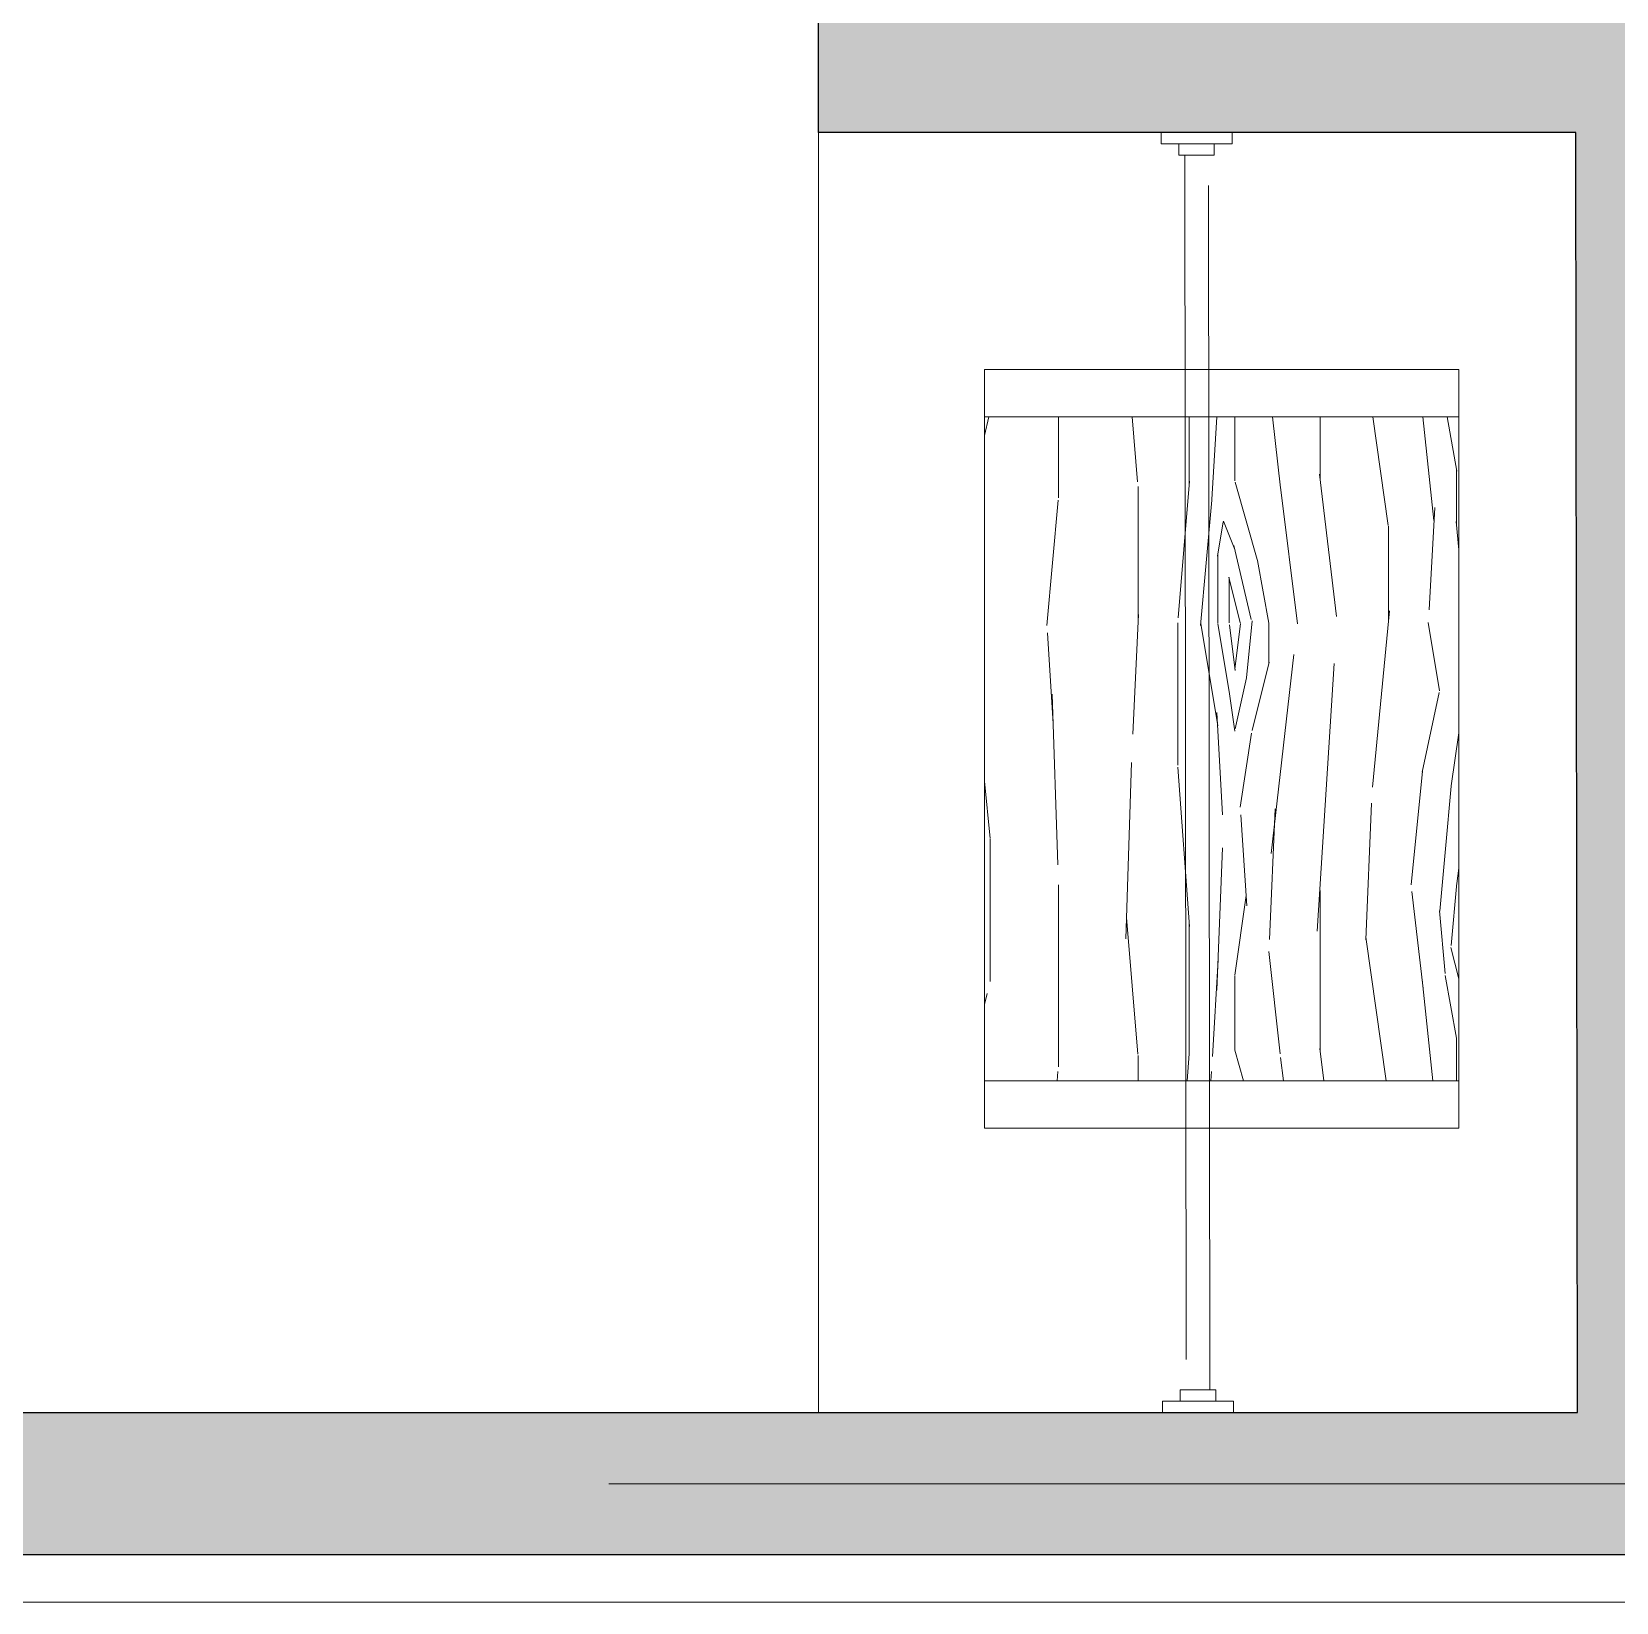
# Model space of a CAD drawing. Header units: metres. Extents: x -54 to 264, y -14 to 31.
# Drawn here: x 2.681 to 4.352, y 0 to 1.656 of the extents above; entities that cross this region are included whole.
import ezdxf

# ---------------------------------------------------------------- set-up
doc = ezdxf.new("R2010")
doc.units = ezdxf.units.M
doc.header["$LTSCALE"] = 0.001
doc.linetypes.add('CENTERX2', pattern=[101.6, 63.5, -12.7, 12.7, -12.7])
doc.linetypes.add('HIDDENX2', pattern=[19.05, 12.7, -6.35])
for name, color, linetype, lineweight, true_color in [('Jach-Anotaciones-CalidaddeLínea 0.09', 7, 'Continuous', 9, 0x000000), ('Jach-Anotaciones-Hatch-Lum50%', 9, 'Continuous', 13, 0x808080), ('Jach-Anotaciones-Hatch-Lum80%', 250, 'Continuous', 13, 0x333333), ('JACH-Anotaciones-Lineas-EJES', 7, 'CENTERX2', 9, 0x666666), ('JACH-Arq-Lineas-Piso', 7, 'Continuous', 13, 0x1a1a1a), ('JACH-Arq-Lineas-Proyeccion', 250, 'HIDDENX2', 13, 0x333333), ('JACH-Arq-Mobiliario01-', 250, 'Continuous', 9, 0x333333), ('JACH-Arq-Muros01-Carga', 7, 'Continuous', 25, 0x000000)]:
    doc.layers.add(name, color=color, linetype=linetype, lineweight=lineweight, true_color=true_color)

msp = doc.modelspace()

# ---------------------------------------------------------------- hatches: boundary and pattern name
at = {"layer": 'Jach-Anotaciones-Hatch-Lum50%', "ltscale": 100}
h = msp.add_hatch(dxfattribs=at)
h.set_pattern_fill('WOOD7', color=256, scale=0.6, angle=450, pattern_type=2)
h.set_pattern_definition([(79.6952, (-12.608305, 57.01519), (0.599996925, 3.600000577), [0.067082, -6.6411216]), (90, (-12.5963, 57.0812), (-0.6, 0.6), [0.066, -0.534]), (108.4349, (-12.5963, 57.14719), (-0.59999904, 1.20000026), [0.056921, -1.8404454]), (262.875, (-12.614305, 57.20119), (0.59999897, 4.20000023), [0.048374, -4.788981]), (264.8056, (-12.620305, 57.15319), (0.599997135, 6.0000004), [0.0662724, -6.560944]), (284.0362, (-12.6263, 57.08719), (0.59999883, -1.80000033), [0.074216, -2.399647]), (99.4623, (-12.60831, 57.06319), (-0.59999888, 3.00000046), [0.036497, -3.613161]), (83.6598, (-12.614305, 57.09919), (-0.60000095, -4.79999964), [0.0543324, -5.3788986]), (275.7106, (-12.608305, 57.15319), (0.60000079, -5.399999654), [0.0602994, -5.969626]), (258.6901, (-12.6023, 57.09319), (0.59999858, 2.40000045), [0.030594, -3.0288174]), (84.8056, (-12.602305, 56.96119), (-0.599997135, -6.0000004), [0.0662724, -6.560944]), (78.6901, (-12.5963, 57.02719), (-0.59999858, -2.40000045), [0.061188, -2.9982234]), (90, (-12.5843, 57.0872), (-0.6, 0.6), [0.072, -0.528]), (110.556, (-12.584305, 57.15919), (-1.1999976, 3.00000111), [0.051264, -5.0751384]), (93.8141, (-12.602305, 57.20719), (-0.600003674, 8.399999605), [0.0902, -8.929778]), (84.8056, (-12.608305, 57.29719), (-0.599997135, -6.0000004), [0.0662724, -6.560944]), (90, (-12.6023, 57.3632), (-0.6, 0.6), [0.066, -0.534]), (95.1944, (-12.602305, 56.82919), (-0.599997135, 6.0000004), [0.0662724, -6.560944]), (84.8056, (-12.608305, 56.89519), (-0.599997135, -6.0000004), [0.0662724, -6.560944]), (90, (-12.6143, 56.8292), (-0.6, 0.6), [0.036, -0.564]), (95.1944, (-12.614305, 56.86519), (-0.599997135, 6.0000004), [0.0662724, -6.560944]), (90, (-12.6203, 56.9312), (-0.6, 0.6), [0.06, -0.54]), (100.3048, (-12.620305, 56.99119), (0.599996925, -3.600000577), [0.067082, -6.6411216]), (95.1944, (-12.632305, 57.05719), (-0.599997135, 6.0000004), [0.0662724, -6.560944]), (84.8056, (-12.638305, 57.12319), (-0.599997135, -6.0000004), [0.0662724, -6.560944]), (84.8056, (-12.632305, 57.18919), (-0.599997135, -6.0000004), [0.0662724, -6.560944]), (81.8699, (-12.626305, 57.25519), (-0.59999961, -3.59999987), [0.0848526, -4.1577876]), (90, (-12.6143, 57.3392), (-0.6, 0.6), [0.09, -0.51]), (77.4712, (-12.254305, 57.31519), (0.59999976, 3.00000019), [0.055317, -5.4764094]), (84.2894, (-12.242305, 57.36919), (-0.60000079, -5.399999654), [0.0602994, -5.969626]), (98.1301, (-12.254305, 57.31519), (-0.59999961, 3.59999987), [0.0424266, -4.200214]), (99.4623, (-12.26031, 57.35719), (-0.59999888, 3.00000046), [0.072993, -3.576664]), (90, (-12.2723, 56.8292), (-0.6, 0.6), [0.072, -0.528]), (80.5377, (-12.27231, 56.90119), (-0.59999888, -3.00000046), [0.036497, -3.613161]), (291.8014, (-12.2663, 56.93719), (-0.59999995, 1.80000016), [0.032311, -3.198788]), (282.9946, (-12.254305, 56.90719), (-1.199998547, 5.40000046), [0.08005, -7.924948]), (82.875, (-12.254305, 57.38119), (-0.59999897, -4.20000023), [0.048374, -4.788981]), (97.125, (-12.254305, 57.38119), (-0.59999897, 4.20000023), [0.048374, -4.788981]), (90, (-12.2603, 56.8292), (-0.6, 0.6), [0.048, -0.552]), (284.0362, (-12.2603, 56.87719), (0.59999883, -1.80000033), [0.049477, -2.4243864]), (86.6335, (-12.278305, 56.96119), (-0.600006578, -9.599999593), [0.1021764, -10.115456]), (87.7094, (-12.272305, 57.06319), (-0.599997452, -14.4000000775), [0.15012, -14.861875]), (93.1798, (-12.266305, 57.21319), (-0.599994625, 10.200000302), [0.108167, -10.7084874]), (99.4623, (-12.27231, 57.32119), (-0.59999888, 3.00000046), [0.10949, -3.540168]), (100.3048, (-12.218305, 56.82919), (0.599996925, -3.600000577), [0.067082, -6.6411216]), (105.9454, (-12.230305, 56.89519), (0.59999993, -2.40000008), [0.087361, -4.280705]), (90, (-12.2543, 56.9792), (-0.6, 0.6), [0.078, -0.522]), (81.8699, (-12.254305, 57.05719), (-0.59999961, -3.59999987), [0.0848526, -4.1577876]), (93.5763, (-12.242305, 57.14119), (-0.59999443, 9.000000393), [0.096187, -9.522544]), (81.2538, (-12.248305, 57.23719), (0.600002518, 4.199999602), [0.0789174, -7.81285]), (75.9638, (-12.2363, 57.31519), (-0.59999883, -1.80000033), [0.074216, -2.399647]), (90, (-12.2183, 57.3872), (-0.6, 0.6), [0.042, -0.558]), (264.8056, (-12.278305, 56.96119), (0.599997135, 6.0000004), [0.132544, -6.4946724]), (85.2364, (-12.314305, 56.82919), (-0.59999492, -6.600000568), [0.144499, -7.080458]), (90, (-12.3023, 56.9732), (-0.6, 0.6), [0.138, -0.462]), (94.0856, (-12.302305, 57.11119), (-0.59999768, 7.80000009), [0.168428, -8.252973]), (90, (-12.3143, 57.2792), (-0.6, 0.6), [0.15, -0.45]), (97.125, (-12.188305, 56.82919), (-0.59999897, 4.20000023), [0.145121, -4.692234]), (96.3402, (-12.206305, 56.97319), (-0.60000095, 4.79999964), [0.108665, -5.324566]), (87.5104, (-12.218305, 57.08119), (-0.600010719, -13.199999688), [0.13813, -13.674907]), (83.4802, (-12.212305, 57.21919), (-1.799999715, -15.5999998745), [0.211367, -20.925331]), (93.0128, (-12.578305, 56.82919), (-0.600002463, 10.800000007), [0.114158, -11.301621]), (81.8699, (-12.584305, 56.94319), (-0.59999961, -3.59999987), [0.127279, -4.1153616]), (87.6141, (-12.566305, 57.06919), (-0.599989662, -13.800000314), [0.144125, -14.2683696]), (100.6197, (-12.560305, 57.21319), (1.20000485, -6.599999043), [0.097673, -9.669619]), (90, (-12.5783, 57.3092), (-0.6, 0.6), [0.12, -0.48]), (86.8202, (-12.650305, 56.82919), (-0.599994625, -10.200000302), [0.108167, -10.7084874]), (96.009, (-12.644305, 56.93719), (0.59999959, -5.99999985), [0.11463, -11.348354]), (96.7098, (-12.656305, 57.05119), (0.599996329, -5.400000599), [0.102703, -10.167642]), (84.2894, (-12.668305, 57.15319), (-0.60000079, -5.399999654), [0.120599, -5.909327]), (77.9052, (-12.656305, 57.27319), (-1.20000404, -5.39999916), [0.085907, -8.504786]), (99.4623, (-12.63831, 57.35719), (-0.59999888, 3.00000046), [0.072993, -3.576664]), (93.8141, (-12.536305, 56.82919), (-0.600003674, 8.399999605), [0.0902, -8.929778]), (77.1957, (-12.542305, 56.91919), (-1.800004433, -7.799998708), [0.135366, -13.401251]), (90, (-12.5123, 57.0512), (-0.6, 0.6), [0.15, -0.45]), (95.4403, (-12.512305, 57.20119), (0.599996023, -6.600000187), [0.12657, -12.530444]), (96.7098, (-12.524305, 57.32719), (0.599996329, -5.400000599), [0.102703, -10.167642]), (90, (-12.6923, 56.8292), (-0.6, 0.6), [0.102, -0.498]), (98.1301, (-12.692305, 56.93119), (-0.59999961, 3.59999987), [0.169706, -4.072935]), (87.6141, (-12.716305, 57.09919), (-0.599989662, -13.800000314), [0.144125, -14.2683696]), (84.4725, (-12.710305, 57.24319), (1.199991228, 12.6000010316), [0.186869, -18.500025]), (96.8428, (-12.146305, 56.82919), (1.200004799, -10.199999619), [0.1510764, -14.956538]), (90, (-12.1643, 56.9792), (-0.6, 0.6), [0.168, -0.432]), (86.3478, (-12.164305, 57.14719), (-1.199992379, -18.6000005653), [0.2825736, -27.9748146]), (90, (-12.3563, 56.8292), (-0.6, 0.6), [0.144, -0.456]), (94.7636, (-12.356305, 56.97319), (-0.59999492, 6.600000568), [0.144499, -7.080458]), (88.1524, (-12.368305, 57.11719), (-0.599996604, -18.0000002786), [0.1860966, -18.4235784]), (87.2737, (-12.362305, 57.30319), (-0.59999761, -12.000000177), [0.126143, -12.488135]), (84.8056, (-12.452305, 56.82919), (-0.599997135, -6.0000004), [0.132544, -6.4946724]), (90, (-12.4403, 56.9612), (-0.6, 0.6), [0.192, -0.408]), (91.9092, (-12.440305, 57.15319), (-0.6000145446, 17.399999419), [0.1801, -17.829897]), (93.5763, (-12.446305, 57.33319), (-0.59999443, 9.000000393), [0.096187, -9.522544])])
h.paths.add_polyline_path([(4.1855, 0.55), (4.1855, 1.25), (3.6855, 1.25), (3.6855, 0.55)])
at = {"layer": 'Jach-Anotaciones-Hatch-Lum80%', "ltscale": 100}
h = msp.add_hatch(color=256, dxfattribs=at)
h.paths.add_polyline_path([(0.1668, 4.35), (5.9607, 4.35), (5.9607, 2.7), (5.6609, 2.7), (5.6609, 2.85), (5.8109, 2.85), (5.8109, 4.2), (4.4605, 4.2), (4.4605, 2.7), (4.3105, 2.7), (4.3105, 4.2), (0.1666, 4.2), (0.1508, 0.2), (4.3105, 0.2), (4.309, 1.55), (3.5105, 1.55), (3.5105, 1.7), (4.4605, 1.7), (4.4605, 0.2), (5.6609, 0.2), (5.6609, 1.7), (5.9607, 1.7), (5.9607, 0.05), (0.0002, 0.05), (0.0171, 4.35)])
h.paths.add_polyline_path([(1.5605, 2.85), (3.5105, 2.85), (3.5105, 2.7), (1.5605, 2.7)], flags=17)

# ---------------------------------------------------------------- linework, layer by layer
at = {"layer": 'Jach-Anotaciones-CalidaddeLínea 0.09', "ltscale": 100}
for points in [[(3.6855, 1.25), (3.6855, 1.3), (4.1855, 1.3), (4.1855, 1.25)], [(4.1855, 0.55), (4.1855, 1.25), (3.6855, 1.25), (3.6855, 0.55)], [(3.6855, 0.55), (3.6855, 0.5), (4.1855, 0.5), (4.1855, 0.55)]]:
    msp.add_lwpolyline(points, close=True, dxfattribs=at)
at = {"layer": 'JACH-Anotaciones-Lineas-EJES', "ltscale": 100}
msp.add_lwpolyline([(-4.3309, 0.125), (52.1472, 0.125)], dxfattribs=at)
at = {"layer": 'JACH-Arq-Lineas-Piso', "ltscale": 100}
msp.add_lwpolyline([(0.085, 21.6541), (44.72, 21.4985), (44.6706, 0), (0, 0)], close=True, dxfattribs=at)
at = {"layer": 'JACH-Arq-Lineas-Proyeccion', "linetype": 'HIDDENX2', "ltscale": 100}
for points in [[(3.9465, 1.538), (3.8715, 1.538), (3.8715, 1.55), (3.9465, 1.55)], [(3.9277, 1.526), (3.8902, 1.526), (3.8902, 1.538), (3.9277, 1.538)], [(3.9292, 0.224), (3.8917, 0.224), (3.8917, 0.212), (3.9292, 0.212)], [(3.948, 0.212), (3.873, 0.212), (3.873, 0.2), (3.948, 0.2)]]:
    msp.add_lwpolyline(points, close=True, dxfattribs=at)
at = {"layer": 'JACH-Arq-Lineas-Proyeccion', "ltscale": 100}
msp.add_lwpolyline([(3.8965, 1.526), (3.898, 0.224), (3.923, 0.224), (3.9215, 1.526)], close=True, dxfattribs=at)
at = {"layer": 'JACH-Arq-Mobiliario01-', "lineweight": 0, "ltscale": 100}
msp.add_lwpolyline([(4.309, 1.55), (3.5105, 1.55), (3.5105, 0.2), (4.3105, 0.2)], close=True, dxfattribs=at)
at = {"layer": 'JACH-Arq-Muros01-Carga', "ltscale": 100}
msp.add_lwpolyline([(5.9607, 4.35), (5.9607, 2.7), (5.6609, 2.7), (5.6609, 2.85), (5.8109, 2.85), (5.8109, 4.2), (4.4605, 4.2), (4.4605, 2.7), (4.3105, 2.7), (4.3105, 4.2), (0.1666, 4.2), (0.1508, 0.2), (4.3105, 0.2), (4.309, 1.55), (3.5105, 1.55), (3.5105, 1.7), (4.4605, 1.7), (4.4605, 0.2), (5.6609, 0.2), (5.6609, 1.7), (5.9607, 1.7), (5.9607, 0.05), (0.0002, 0.05), (0.0171, 4.35)], dxfattribs=at)

doc.saveas('drawing.dxf')
